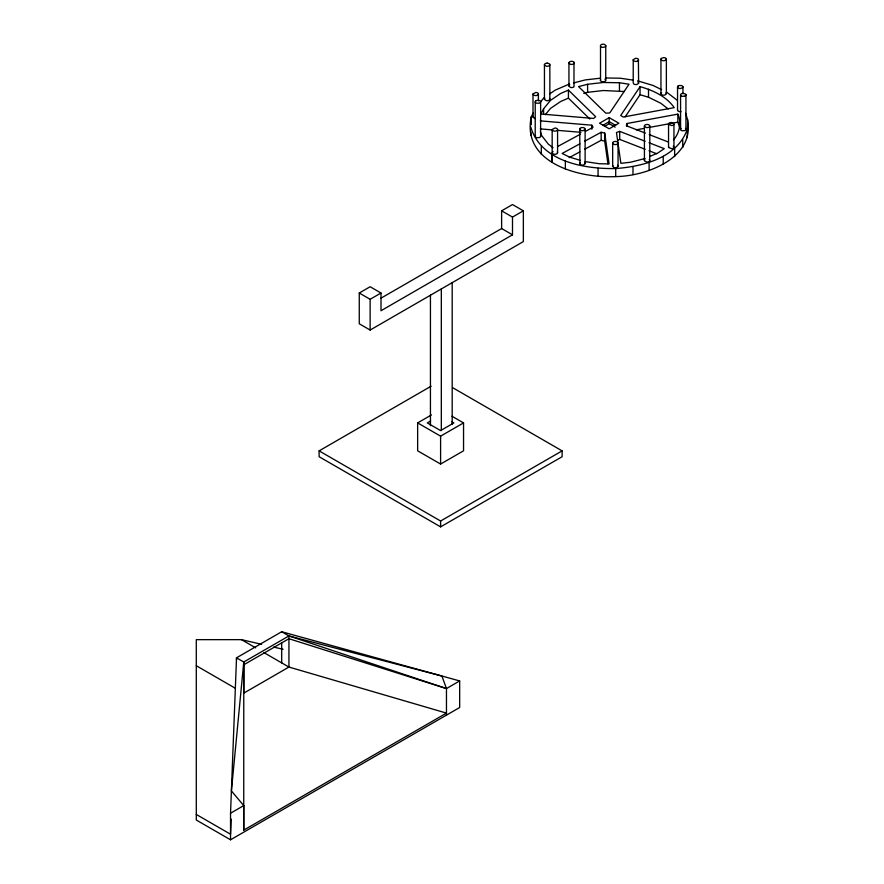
<?xml version="1.0" encoding="UTF-8"?>
<svg xmlns="http://www.w3.org/2000/svg" width="884" height="884" viewBox="0 0 884 884"><rect width="100%" height="100%" fill="white"/><g stroke="black" fill="none" stroke-linecap="round" stroke-linejoin="round"><path stroke-width="1.33" d="M263.94 652.624L288.935 667.055L446.464 713.101L243.741 830.142L243.774 662.005L288.935 635.928L441.901 676.028L446.464 688.57L446.464 715.134M230.536 839.8L230.536 813.225L236.525 657.818L281.698 631.74L459.669 680.934L459.669 707.509L230.536 839.8L196.292 820.032L196.292 639.651L241.465 639.651L261.609 644.303M231.155 819.148L230.536 834.22L196.292 814.451M685.586 113.285C700.846 155.175 649.044 176.192 615.706 176.59C580.523 178.546 521.427 163.474 531.251 116.854L533.185 113.064M530.731 135.009L530.864 132.379M687.177 137.705L687.708 119.495M600.358 45.891L600.998 44.752A2.707 1.558 0 0 1 604.811 44.565L605.761 45.625L605.728 80.477A2.707 1.558 0 0 1 603.286 81.759A2.707 1.558 0 0 1 600.512 80.731L600.512 46.288A2.707 1.558 0 0 0 603.286 47.316A2.707 1.558 0 0 0 605.728 46.034L605.761 45.625M600.358 80.322L600.612 79.527M236.525 659.674L236.525 657.818L243.774 662.005L231.398 790.915L243.741 805.6L243.741 830.142M649.828 126.025L649.74 126.423A2.707 1.558 0 0 1 646.436 127.55L644.513 126.445A2.707 1.558 0 0 1 645.751 124.688A2.707 1.558 0 0 1 649.022 124.92L649.828 126.025L649.74 160.866A2.707 1.558 0 0 1 646.436 161.993L644.513 160.888A2.707 1.558 0 0 1 644.768 159.706M574.357 62.874L573.992 63.648A2.707 1.558 0 0 1 570.302 64.234L568.942 62.886A2.707 1.558 0 0 1 571.639 61.316L572.335 61.361A2.707 1.558 0 0 1 573.981 62.09L573.992 86.787A2.707 1.558 0 0 1 570.302 87.372L568.942 86.024L568.942 62.886M673.52 139.915C679.476 133.053 681.851 122.544 677.851 114.135L626.977 123.506L626.347 125.738L645.386 133.119M666.359 59.228L664.934 60.554A2.707 1.558 0 0 1 661.685 60.256A2.707 1.558 0 0 1 661.354 58.355L663.729 57.615A2.707 1.558 0 0 1 666.359 59.228L666.359 93.671L664.934 94.997A2.707 1.558 0 0 1 661.685 94.698A2.707 1.558 0 0 1 661.354 92.798L661.608 92.621M532.997 93.969L535.781 92.455A2.707 1.558 0 0 1 538.389 93.859A2.707 1.558 0 0 1 536.323 95.538L535.616 95.582A2.707 1.558 0 0 1 532.997 93.969L532.997 117.108L534.919 118.655M532.997 117.108L533.395 116.334M552.168 129.528L554.953 128.014A2.707 1.558 0 0 1 557.561 129.429A2.707 1.558 0 0 1 555.495 131.097L554.787 131.141A2.707 1.558 0 0 1 552.168 129.528L552.168 152.667A2.707 1.558 0 0 0 554.787 154.28L555.495 154.236A2.707 1.558 0 0 0 557.263 151.982M552.168 152.667L553.086 151.551M531.328 124.699L531.251 116.854M579.727 128.942L580.236 128.191A2.707 1.558 0 0 1 583.396 127.65A2.707 1.558 0 0 1 585.12 129.274L585.12 163.706L583.528 164.977A2.707 1.558 0 0 1 579.948 164.181L579.727 128.942L579.948 129.738A2.707 1.558 0 0 0 583.528 130.534L585.12 129.274M579.727 163.385L580.236 162.634M633.22 59.725L635.497 58.344A2.707 1.558 0 0 1 638.392 59.25L638.613 83.184L637.021 84.455A2.707 1.558 0 0 1 633.817 84.013L633.22 82.864L633.22 59.725L633.817 60.874A2.707 1.558 0 0 0 637.021 61.316L638.613 60.046M530.731 126.976C540.942 161.695 584.302 169.142 615.706 168.546C642.79 166.501 676.824 158.081 687.177 129.672M543.605 108.787L540.898 114.014L593.606 118.445L595.672 116.699L568.423 90.102L560.644 93.472L550.489 100.389L543.605 108.787L543.605 114.146M640.049 86.676L620.712 115.495L623.231 117.042L674.238 107.638C666.315 96.4 653 90.212 640.049 86.676L640.049 94.71L625.176 116.887M540.467 101.98L543.815 97.903M545.329 114.732L550.489 108.434L560.644 101.505L568.423 98.135L568.423 90.102M549.505 94.024L555.207 90.135L569.572 83.969M609.22 117.649L599.551 123.23L609.22 128.81L618.877 123.23L609.22 117.649L609.22 123.716L615.165 127.152M602.778 125.362L609.22 121.649L615.662 125.362M604.457 126.467L609.22 123.716M359.258 293.013L370.131 286.736L381.004 293.013L381.004 310.726L512.499 234.812L512.499 217.099L523.361 210.823L523.361 241.586L370.131 330.052L359.258 323.776L359.258 293.013L370.131 299.289L381.004 293.013M380.893 298.239L501.626 228.536L501.626 210.823L512.499 204.547L523.361 210.823M452.52 387.601L562.113 450.873L562.113 456.719L440.608 526.864L319.113 456.719L319.113 450.873L431.083 386.22M452.067 416.287L463.548 422.906L463.548 450.807L440.597 464.056L417.646 450.807L417.646 422.906L431.414 414.961M430.63 420.994L427.303 422.906L440.597 430.585L453.879 422.906L451.669 421.635M417.646 422.906L440.597 436.155L463.548 422.906M319.113 450.873L440.608 521.019L562.113 450.873M243.774 664.79L288.935 638.712L446.464 688.57L459.669 680.934M230.536 813.225L243.741 805.6M557.638 146.534L580.49 134.125M585.307 131.506L593.031 127.252L591.849 125.197L540.29 120.865M579.871 143.827L562.125 153.462L569.76 157.197L580.003 160.258M584.6 141.252L601.153 132.268L604.7 133.086L609.109 163.894L599.407 163.75L585.142 161.606M569.219 157.639L579.871 151.86M584.6 149.297L601.153 140.302L604.7 141.12L607.96 163.894M649.729 156.501L657.818 152.998L664.282 148.656L649 142.733M645.176 141.252L619.706 131.373L616.468 132.501L620.877 163.33L630.624 162.225L645.11 158.501M617.629 140.28L619.706 139.418L645.176 149.285M573.539 82.941L585.429 79.891L600.07 78.223M587.606 84.278L578.556 86.599L605.805 113.185L609.75 112.953L629.032 84.212L619.452 82.753L603.385 82.477L587.606 84.278L587.606 92.312L583.727 93.306M636.347 129.826L644.381 128.346M649.729 127.351L677.851 122.169L677.851 114.135M587.606 92.312L603.385 90.522L624.248 91.516M681 111.605L680.371 111.671A2.707 1.558 0 0 1 677.597 109.782M605.441 77.969L620.358 78.223L633.287 80.157M540.29 128.898L552.5 129.926M557.926 130.379L580.998 132.324M273.697 647.099L283.09 649.265M640.049 94.71L648.502 97.229L660.768 103.229L668.171 108.931M637.629 80.842L653.088 85.472L661.641 89.66M281.698 631.74L288.935 635.928L446.464 688.57M649.199 134.6L668.238 141.981M649 150.766L656.635 153.728M501.626 210.823L512.499 217.099M501.626 228.536L512.499 234.812M241.465 639.651L255.664 647.85M196.292 665.729L235.343 688.271M604.943 79.096L605.761 80.068M649.265 159.551L649.828 160.468M553.064 147.761L548.235 144.059L541.693 135.584L540.378 131.738M666.536 92.058L677.122 100.201M673.288 146.158L673.951 147.285A2.707 1.558 0 0 1 671.774 148.722L668.591 147.495A2.707 1.558 0 0 1 668.68 146.689M568.423 98.135L589.838 119.031M677.851 122.169L679.807 127.904M612.667 143.086L613.606 144.202A2.707 1.558 0 0 0 617.419 144.015L617.806 143.672A2.707 1.558 0 0 0 617.584 142.114L617.109 141.816A2.707 1.558 0 0 0 614.126 141.617A2.707 1.558 0 0 0 612.656 143.131L612.667 166.225L613.606 167.341A2.707 1.558 0 0 0 617.419 167.153L617.806 166.811A2.707 1.558 0 0 0 617.584 165.253M673.951 124.147L672.116 122.567A2.707 1.558 0 0 0 668.591 124.357L671.774 125.583A2.707 1.558 0 0 0 673.951 124.147L673.951 147.285M638.613 83.184L638.392 82.389A2.707 1.558 0 0 0 638.016 82.046M551.837 154.368L551.892 162.446L551.892 154.413M685.94 94.71L685.94 129.152M682.945 86.897L682.945 93.704M682.746 139.517L682.746 147.562M680.569 95.085L680.569 129.528M677.542 87.052L677.542 110.191M674.669 148.512L674.625 156.601M668.547 123.948L668.547 147.087M663.221 156.324L663.221 164.369M660.945 59.14L660.945 93.571M649.11 162.435L649.11 170.468M648.502 89.196L648.502 97.229M644.414 126.047L644.414 160.49M632.999 166.579L632.999 174.612M626.977 123.506L626.977 126.191M619.706 131.373L619.706 139.418M619.452 82.753L619.452 90.798M618.06 142.877L618.06 166.015M615.706 168.546L615.706 176.59M604.7 133.086L604.7 141.12M601.153 132.268L601.153 140.302M598.07 168.247L598.07 176.281M591.849 125.197L591.849 129.208M565.351 160.998L565.351 169.032M557.583 129.628L557.583 152.766M549.848 64.786L549.848 99.229M544.445 64.631L544.445 99.074M541.317 146.269L541.317 154.302M540.621 101.759L540.621 136.202M538.4 94.069L538.4 100.875M535.218 101.903L535.218 136.346M452.188 282.681L452.188 424.331M441.315 288.957L441.315 430.607M440.597 436.155L440.597 464.056M440.608 521.019L440.608 526.864M430.442 295.057L430.442 425.712M370.131 299.289L370.131 330.052M288.935 635.928L288.935 667.055L243.774 693.133L243.774 662.005M281.698 642.624L281.698 662.878M685.42 128.401A2.707 1.558 0 0 1 684.879 130.589L682.194 130.777A2.707 1.558 0 0 1 681.122 128.379M612.656 166.269A2.707 1.558 0 0 1 612.921 165.463M666.039 92.886A2.707 1.558 0 0 1 666.359 93.671M540.5 135.804A2.707 1.558 0 0 1 539.373 137.595L536.665 137.661A2.707 1.558 0 0 1 535.516 135.55M568.942 86.024A2.707 1.558 0 0 1 569.727 84.919M549.561 98.433A2.707 1.558 0 0 1 549.218 100.157A2.707 1.558 0 0 1 546.323 100.632L544.5 99.483A2.707 1.558 0 0 1 544.875 98.301M584.899 162.91A2.707 1.558 0 0 1 585.12 163.706M677.884 86.212L677.829 86.256A2.707 1.558 0 0 0 680.371 88.533L682.647 87.693A2.707 1.558 0 0 0 681.476 85.582L679.332 85.505A2.519 1.459 0 0 0 677.884 86.212M535.914 100.776L535.516 101.119A2.707 1.558 0 0 0 536.665 103.218L539.373 103.152A2.707 1.558 0 0 0 540.5 101.362A2.707 1.558 0 0 0 537.792 100.268L535.914 100.776M684.879 96.157L682.194 96.334A2.707 1.558 0 0 1 680.581 94.676A2.707 1.558 0 0 1 682.934 93.35L685.42 93.969A2.707 1.558 0 0 1 684.879 96.157M547.284 63.151L546.577 63.184A2.707 1.558 0 0 0 544.5 65.04L546.323 66.201A2.707 1.558 0 0 0 549.428 65.56A2.707 1.558 0 0 0 549.152 63.659L547.284 63.151"/></g></svg>
